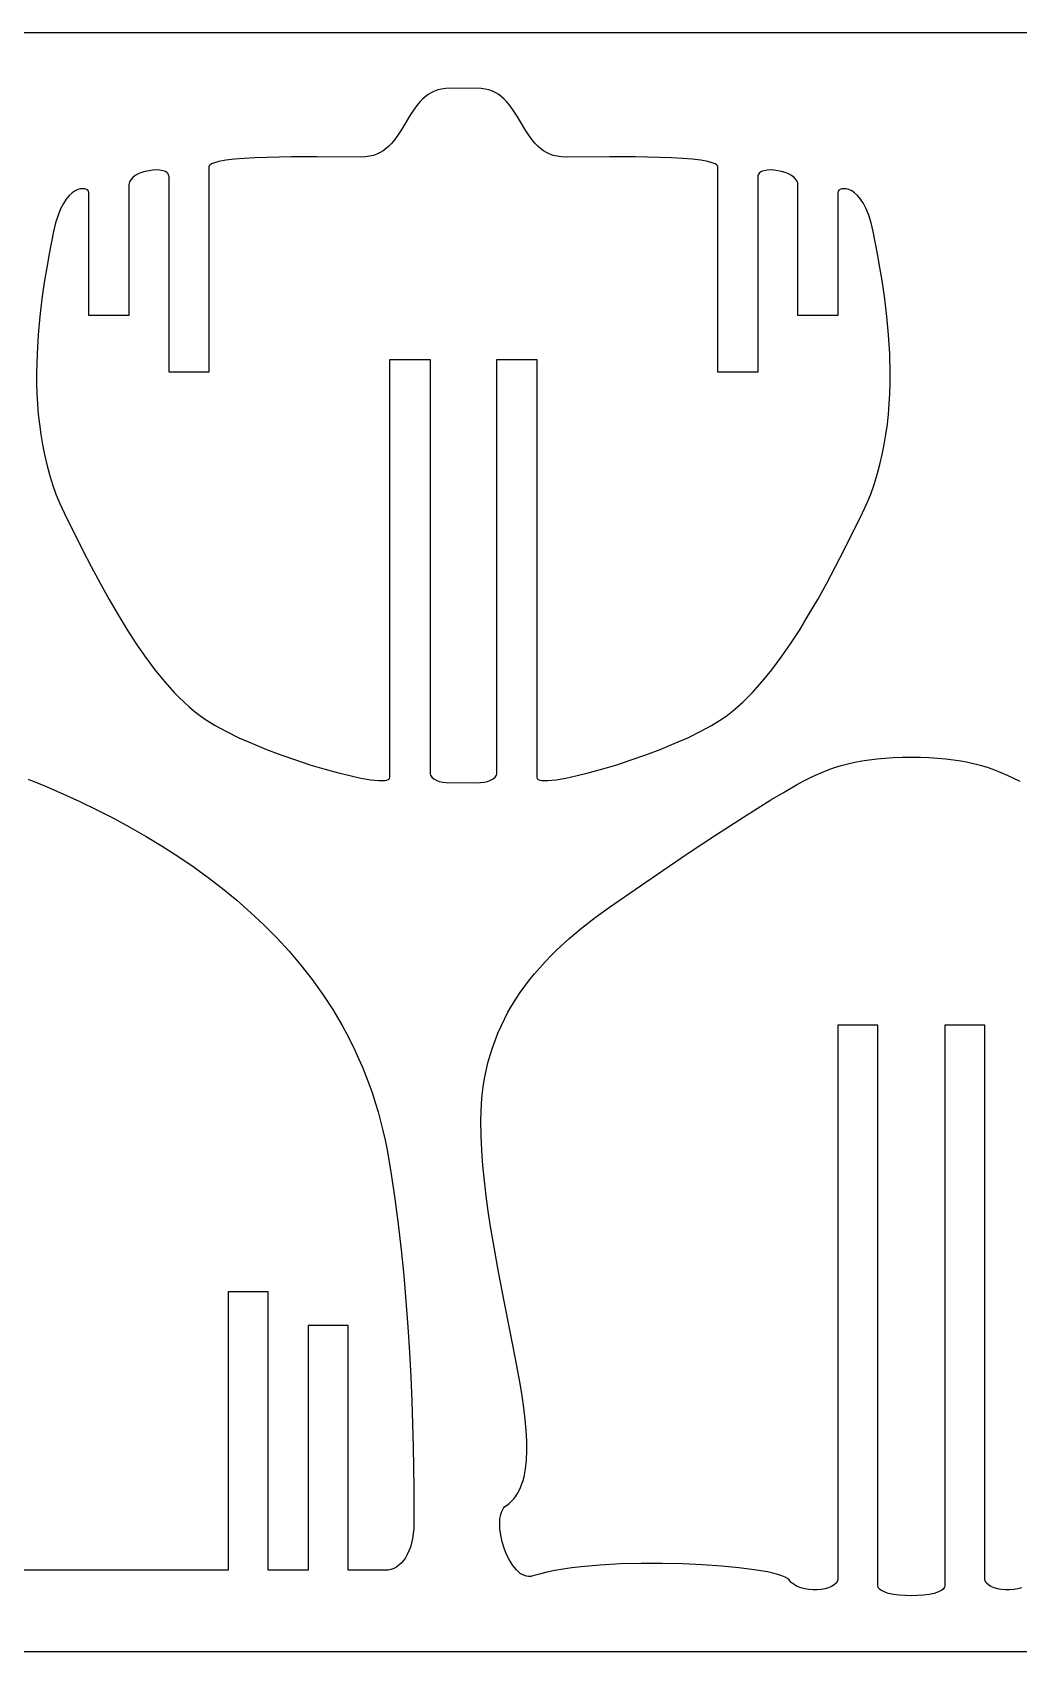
# Model space of a CAD drawing. Extents: x -1907 to 1907, y -3764 to 3764.
# Drawn here: x -154 to 734, y -3764 to -2307 of the extents above; entities that cross this region are included whole.
import ezdxf

# ---------------------------------------------------------------- set-up
doc = ezdxf.new("R2010")
doc.units = 0
doc.header["$MEASUREMENT"] = 0
doc.layers.get('0').update_dxf_attribs({"linetype": 'CONTINUOUS'})

msp = doc.modelspace()

# ---------------------------------------------------------------- linework, layer by layer
for p, q in [((-1907, -2306.6), (1907, -2306.6)), ((205.3, -2361), (202.5, -2362.6)), ((208.2, -2359.6), (205.3, -2361)), ((211.3, -2358.4), (208.2, -2359.6)), ((214.7, -2357.6), (211.3, -2358.4)), ((218.4, -2357.1), (214.7, -2357.6)), ((246.3, -2356.9), (218.4, -2357.1)), ((250.3, -2357.1), (246.3, -2356.9)), ((253.9, -2357.6), (250.3, -2357.1)), ((257.3, -2358.4), (253.9, -2357.6)), ((260.4, -2359.6), (257.3, -2358.4)), ((263.4, -2361), (260.4, -2359.6)), ((266.1, -2362.6), (263.4, -2361)), ((193.3, -2371.3), (189.4, -2376.5)), ((195.4, -2368.9), (193.3, -2371.3)), ((197.6, -2366.6), (195.4, -2368.9)), ((200, -2364.5), (197.6, -2366.6)), ((202.5, -2362.6), (200, -2364.5)), ((268.6, -2364.5), (266.1, -2362.6)), ((271, -2366.6), (268.6, -2364.5)), ((273.2, -2368.9), (271, -2366.6)), ((275.3, -2371.3), (273.2, -2368.9)), ((279.2, -2376.5), (275.3, -2371.3)), ((185.9, -2382.1), (179, -2393.7)), ((189.4, -2376.5), (185.9, -2382.1)), ((282.8, -2382.1), (279.2, -2376.5)), ((289.6, -2393.7), (282.8, -2382.1)), ((171.5, -2404.5), (169.4, -2406.9)), ((175.4, -2399.3), (171.5, -2404.5)), ((179, -2393.7), (175.4, -2399.3)), ((293.2, -2399.3), (289.6, -2393.7)), ((297.1, -2404.5), (293.2, -2399.3)), ((299.2, -2406.9), (297.1, -2404.5)), ((57.4, -2419.3), (46.9, -2419.7)), ((79.7, -2418.8), (57.4, -2419.3)), ((102.4, -2418.8), (79.7, -2418.8)), ((142.3, -2418.9), (102.4, -2418.8)), ((146.3, -2418.7), (142.3, -2418.9)), ((149.9, -2418.2), (146.3, -2418.7)), ((153.3, -2417.4), (149.9, -2418.2)), ((156.5, -2416.2), (153.3, -2417.4)), ((159.5, -2414.8), (156.5, -2416.2)), ((162.2, -2413.2), (159.5, -2414.8)), ((164.8, -2411.3), (162.2, -2413.2)), ((167.2, -2409.2), (164.8, -2411.3)), ((169.4, -2406.9), (167.2, -2409.2)), ((301.5, -2409.2), (299.2, -2406.9)), ((303.9, -2411.3), (301.5, -2409.2)), ((306.4, -2413.2), (303.9, -2411.3)), ((309.2, -2414.8), (306.4, -2413.2)), ((312.1, -2416.2), (309.2, -2414.8)), ((315.3, -2417.4), (312.1, -2416.2)), ((318.7, -2418.2), (315.3, -2417.4)), ((322.4, -2418.7), (318.7, -2418.2)), ((326.3, -2418.9), (322.4, -2418.7)), ((366.2, -2418.8), (326.3, -2418.9)), ((388.9, -2418.8), (366.2, -2418.8)), ((411.2, -2419.3), (388.9, -2418.8)), ((421.7, -2419.7), (411.2, -2419.3)), ((-58.4, -2434.1), (-61.1, -2435.6)), ((-55.4, -2432.9), (-58.4, -2434.1)), ((-52.1, -2431.9), (-55.4, -2432.9)), ((-48.7, -2431.2), (-52.1, -2431.9)), ((-45.4, -2430.7), (-48.7, -2431.2)), ((-42.1, -2430.5), (-45.4, -2430.7)), ((-39.1, -2430.7), (-42.1, -2430.5)), ((-36.4, -2431.2), (-39.1, -2430.7)), ((-34, -2432), (-36.4, -2431.2)), ((-32.3, -2433.2), (-34, -2432)), ((-31.6, -2434), (-32.3, -2433.2)), ((-31.1, -2434.8), (-31.6, -2434)), ((5.6, -2426.8), (5.3, -2427.8)), ((5.3, -2427.8), (5.3, -2612.4)), ((6.4, -2425.9), (5.6, -2426.8)), ((7.7, -2425.1), (6.4, -2425.9)), ((9.4, -2424.3), (7.7, -2425.1)), ((14.2, -2422.9), (9.4, -2424.3)), ((20.6, -2421.8), (14.2, -2422.9)), ((28.3, -2420.9), (20.6, -2421.8)), ((37.1, -2420.2), (28.3, -2420.9)), ((46.9, -2419.7), (37.1, -2420.2)), ((431.5, -2420.2), (421.7, -2419.7)), ((440.3, -2420.9), (431.5, -2420.2)), ((448, -2421.8), (440.3, -2420.9)), ((454.4, -2422.9), (448, -2421.8)), ((459.2, -2424.3), (454.4, -2422.9)), ((460.9, -2425.1), (459.2, -2424.3)), ((462.2, -2425.9), (460.9, -2425.1)), ((463, -2426.8), (462.2, -2425.9)), ((463.3, -2427.8), (463, -2426.8)), ((463.3, -2612.4), (463.3, -2427.8)), ((500.2, -2434), (499.7, -2434.8)), ((500.9, -2433.2), (500.2, -2434)), ((502.7, -2432), (500.9, -2433.2)), ((505, -2431.2), (502.7, -2432)), ((507.7, -2430.7), (505, -2431.2)), ((510.8, -2430.5), (507.7, -2430.7)), ((514, -2430.7), (510.8, -2430.5)), ((517.4, -2431.2), (514, -2430.7)), ((520.7, -2431.9), (517.4, -2431.2)), ((524, -2432.9), (520.7, -2431.9)), ((527, -2434.1), (524, -2432.9)), ((529.8, -2435.6), (527, -2434.1)), ((-112.8, -2448.2), (-115.3, -2449.3)), ((-110.5, -2447.6), (-112.8, -2448.2)), ((-108.4, -2447.4), (-110.5, -2447.6)), ((-106.5, -2447.6), (-108.4, -2447.4)), ((-105, -2448.1), (-106.5, -2447.6)), ((-103.8, -2448.8), (-105, -2448.1)), ((-66.7, -2442.5), (-66.8, -2443.6)), ((-66.8, -2443.6), (-66.8, -2561.6)), ((-66.4, -2441.3), (-66.7, -2442.5)), ((-65.2, -2439.3), (-66.4, -2441.3)), ((-63.4, -2437.3), (-65.2, -2439.3)), ((-61.1, -2435.6), (-63.4, -2437.3)), ((-30.8, -2435.8), (-31.1, -2434.8)), ((-30.7, -2436.8), (-30.8, -2435.8)), ((-30.7, -2612.4), (-30.7, -2436.8)), ((499.4, -2435.8), (499.3, -2436.8)), ((499.3, -2436.8), (499.3, -2612.4)), ((499.7, -2434.8), (499.4, -2435.8)), ((532.1, -2437.3), (529.8, -2435.6)), ((533.9, -2439.3), (532.1, -2437.3)), ((535, -2441.3), (533.9, -2439.3)), ((535.3, -2442.5), (535, -2441.3)), ((535.4, -2443.6), (535.3, -2442.5)), ((535.4, -2561.6), (535.4, -2443.6)), ((573.6, -2448.1), (572.5, -2448.8)), ((575.2, -2447.6), (573.6, -2448.1)), ((577, -2447.4), (575.2, -2447.6)), ((579.1, -2447.6), (577, -2447.4)), ((581.5, -2448.2), (579.1, -2447.6)), ((584, -2449.3), (581.5, -2448.2)), ((-125.8, -2460.6), (-128.3, -2465.4)), ((-123.2, -2456.7), (-125.8, -2460.6)), ((-120.6, -2453.5), (-123.2, -2456.7)), ((-117.9, -2451.1), (-120.6, -2453.5)), ((-115.3, -2449.3), (-117.9, -2451.1)), ((-103.1, -2449.7), (-103.8, -2448.8)), ((-102.8, -2450.8), (-103.1, -2449.7)), ((-102.8, -2561.6), (-102.8, -2450.8)), ((571.7, -2449.7), (571.5, -2450.8)), ((571.5, -2450.8), (571.5, -2561.6)), ((572.5, -2448.8), (571.7, -2449.7)), ((586.6, -2451.1), (584, -2449.3)), ((589.2, -2453.5), (586.6, -2451.1)), ((591.9, -2456.7), (589.2, -2453.5)), ((594.5, -2460.6), (591.9, -2456.7)), ((597, -2465.4), (594.5, -2460.6)), ((-130.6, -2471.2), (-132.8, -2478)), ((-128.3, -2465.4), (-130.6, -2471.2)), ((599.3, -2471.2), (597, -2465.4)), ((601.4, -2478), (599.3, -2471.2)), ((-134.6, -2485.8), (-138.6, -2506)), ((-132.8, -2478), (-134.6, -2485.8)), ((603.2, -2485.8), (601.4, -2478)), ((607.2, -2506), (603.2, -2485.8)), ((-138.6, -2506), (-140.8, -2518.3)), ((609.4, -2518.3), (607.2, -2506)), ((-140.8, -2518.3), (-143, -2531.9)), ((611.6, -2531.9), (609.4, -2518.3)), ((-143, -2531.9), (-145.1, -2546.6)), ((613.8, -2546.6), (611.6, -2531.9)), ((-145.1, -2546.6), (-147, -2562.4)), ((615.6, -2562.4), (613.8, -2546.6)), ((-147, -2562.4), (-148.5, -2578.9)), ((-66.8, -2561.6), (-102.8, -2561.6)), ((571.5, -2561.6), (535.4, -2561.6)), ((617.1, -2578.9), (615.6, -2562.4)), ((-148.5, -2578.9), (-149.5, -2596.1)), ((618.2, -2596.1), (617.1, -2578.9)), ((-149.5, -2596.1), (-149.9, -2613.8)), ((168.2, -2977.2), (168.2, -2601.2)), ((168.2, -2601.2), (204.3, -2601.2)), ((204.3, -2601.2), (204.3, -2973.1)), ((264.4, -2601.2), (300.4, -2601.2)), ((264.4, -2973.1), (264.4, -2601.2)), ((300.4, -2601.2), (300.4, -2977.2)), ((618.6, -2613.8), (618.2, -2596.1)), ((-149.9, -2613.8), (-149.9, -2622.8)), ((-149.9, -2622.8), (-149.6, -2631.9)), ((5.3, -2612.4), (-30.7, -2612.4)), ((499.3, -2612.4), (463.3, -2612.4)), ((618.2, -2631.9), (618.5, -2622.8)), ((618.5, -2622.8), (618.6, -2613.8)), ((-149.6, -2631.9), (-149.1, -2641)), ((617.7, -2641), (618.2, -2631.9)), ((-149.1, -2641), (-148.4, -2650.2)), ((-148.4, -2650.2), (-147.4, -2659.3)), ((616.1, -2659.3), (617, -2650.2)), ((617, -2650.2), (617.7, -2641)), ((-147.4, -2659.3), (-146.2, -2668.5)), ((614.8, -2668.5), (616.1, -2659.3)), ((-146.2, -2668.5), (-144.7, -2677.6)), ((-144.7, -2677.6), (-142.9, -2686.7)), ((611.5, -2686.7), (613.3, -2677.6)), ((613.3, -2677.6), (614.8, -2668.5)), ((-142.9, -2686.7), (-140.8, -2695.7)), ((-140.8, -2695.7), (-138.4, -2704.7)), ((607, -2704.7), (609.4, -2695.7)), ((609.4, -2695.7), (611.5, -2686.7)), ((-138.4, -2704.7), (-135.6, -2713.5)), ((604.3, -2713.5), (607, -2704.7)), ((-135.6, -2713.5), (-132.5, -2722.2)), ((-132.5, -2722.2), (-129, -2730.8)), ((597.7, -2730.8), (601.1, -2722.2)), ((601.1, -2722.2), (604.3, -2713.5)), ((-129, -2730.8), (-125.2, -2739.2)), ((-125.2, -2739.2), (-109, -2771.7)), ((577.6, -2771.7), (593.8, -2739.2)), ((593.8, -2739.2), (597.7, -2730.8)), ((-109, -2771.7), (-100.9, -2787.3)), ((569.5, -2787.3), (577.6, -2771.7)), ((-100.9, -2787.3), (-92.8, -2802.4)), ((561.5, -2802.4), (569.5, -2787.3)), ((-92.8, -2802.4), (-84.7, -2817)), ((553.4, -2817), (561.5, -2802.4)), ((-84.7, -2817), (-76.6, -2831)), ((545.2, -2831), (553.4, -2817)), ((-76.6, -2831), (-68.4, -2844.4)), ((537.1, -2844.4), (545.2, -2831)), ((-68.4, -2844.4), (-60.2, -2857.1)), ((528.8, -2857.1), (537.1, -2844.4)), ((-60.2, -2857.1), (-51.8, -2869.2)), ((-51.8, -2869.2), (-43.4, -2880.5)), ((512, -2880.5), (520.5, -2869.2)), ((520.5, -2869.2), (528.8, -2857.1)), ((-43.4, -2880.5), (-34.8, -2891)), ((503.4, -2891), (512, -2880.5)), ((-34.8, -2891), (-26, -2900.8)), ((494.7, -2900.8), (503.4, -2891)), ((-26, -2900.8), (-21.6, -2905.3)), ((-21.6, -2905.3), (-17.1, -2909.6)), ((-17.1, -2909.6), (-12.6, -2913.7)), ((-12.6, -2913.7), (-8, -2917.6)), ((476.7, -2917.6), (481.2, -2913.7)), ((481.2, -2913.7), (485.8, -2909.6)), ((485.8, -2909.6), (490.2, -2905.3)), ((490.2, -2905.3), (494.7, -2900.8)), ((-8, -2917.6), (-3.4, -2921.2)), ((-3.4, -2921.2), (1.3, -2924.6)), ((1.3, -2924.6), (6, -2927.7)), ((6, -2927.7), (10.8, -2930.6)), ((457.8, -2930.6), (462.6, -2927.7)), ((462.6, -2927.7), (467.4, -2924.6)), ((467.4, -2924.6), (472, -2921.2)), ((472, -2921.2), (476.7, -2917.6)), ((10.8, -2930.6), (21.1, -2936.1)), ((21.1, -2936.1), (32.3, -2941.6)), ((32.3, -2941.6), (44.4, -2946.9)), ((424.2, -2946.9), (436.3, -2941.6)), ((436.3, -2941.6), (447.6, -2936.1)), ((447.6, -2936.1), (457.8, -2930.6)), ((44.4, -2946.9), (57.1, -2952.1)), ((57.1, -2952.1), (70.1, -2957)), ((70.1, -2957), (83.2, -2961.6)), ((385.4, -2961.6), (398.5, -2957)), ((398.5, -2957), (411.5, -2952.1)), ((411.5, -2952.1), (424.2, -2946.9)), ((83.2, -2961.6), (96.2, -2965.9)), ((96.2, -2965.9), (108.8, -2969.7)), ((108.8, -2969.7), (120.8, -2973)), ((120.8, -2973), (132, -2975.7)), ((204.3, -2973.1), (204.4, -2974.2)), ((264.3, -2974.2), (264.4, -2973.1)), ((336.7, -2975.7), (347.8, -2973)), ((347.8, -2973), (359.8, -2969.7)), ((359.8, -2969.7), (372.4, -2965.9)), ((372.4, -2965.9), (385.4, -2961.6)), ((551.4, -2975.2), (557, -2972.8)), ((557, -2972.8), (562.7, -2970.5)), ((562.7, -2970.5), (568.5, -2968.5)), ((568.5, -2968.5), (574.4, -2966.7)), ((574.4, -2966.7), (580.5, -2965.1)), ((580.5, -2965.1), (586.7, -2963.6)), ((586.7, -2963.6), (593.1, -2962.4)), ((593.1, -2962.4), (599.7, -2961.4)), ((599.7, -2961.4), (606.6, -2960.6)), ((606.6, -2960.6), (613.9, -2960)), ((613.9, -2960), (621.4, -2959.5)), ((621.4, -2959.5), (629.3, -2959.2)), ((629.3, -2959.2), (637.6, -2959.2)), ((637.6, -2959.2), (645.9, -2959.2)), ((645.9, -2959.2), (653.8, -2959.5)), ((653.8, -2959.5), (661.4, -2960)), ((661.4, -2960), (668.6, -2960.6)), ((668.6, -2960.6), (675.5, -2961.4)), ((675.5, -2961.4), (682.2, -2962.4)), ((682.2, -2962.4), (688.6, -2963.6)), ((688.6, -2963.6), (694.8, -2965.1)), ((694.8, -2965.1), (700.8, -2966.7)), ((700.8, -2966.7), (706.7, -2968.5)), ((706.7, -2968.5), (712.5, -2970.5)), ((712.5, -2970.5), (718.2, -2972.8)), ((718.2, -2972.8), (723.9, -2975.2)), ((-157.5, -2978.9), (-141.9, -2985.3)), ((-141.9, -2985.3), (-126.4, -2992)), ((132, -2975.7), (142.1, -2977.9)), ((142.1, -2977.9), (150.9, -2979.4)), ((150.9, -2979.4), (158.1, -2980.1)), ((158.1, -2980.1), (161.1, -2980.2)), ((161.1, -2980.2), (163.6, -2980)), ((163.6, -2980), (165.5, -2979.7)), ((165.5, -2979.7), (167, -2979.1)), ((167, -2979.1), (167.9, -2978.3)), ((167.9, -2978.3), (168.2, -2977.2)), ((204.4, -2974.2), (204.7, -2975.3)), ((204.7, -2975.3), (205.2, -2976.2)), ((205.2, -2976.2), (205.8, -2977.1)), ((205.8, -2977.1), (207.6, -2978.6)), ((207.6, -2978.6), (209.9, -2979.9)), ((209.9, -2979.9), (212.6, -2980.9)), ((212.6, -2980.9), (215.7, -2981.6)), ((215.7, -2981.6), (218.9, -2982)), ((218.9, -2982), (246.3, -2982.2)), ((246.3, -2982.2), (249.7, -2982)), ((249.7, -2982), (253, -2981.6)), ((253, -2981.6), (256, -2980.9)), ((256, -2980.9), (258.7, -2979.9)), ((258.7, -2979.9), (261, -2978.6)), ((261, -2978.6), (262.8, -2977.1)), ((262.8, -2977.1), (263.5, -2976.2)), ((263.5, -2976.2), (264, -2975.3)), ((264, -2975.3), (264.3, -2974.2)), ((300.4, -2977.2), (300.7, -2978.3)), ((300.7, -2978.3), (301.6, -2979.1)), ((301.6, -2979.1), (303.1, -2979.7)), ((303.1, -2979.7), (305.1, -2980)), ((305.1, -2980), (307.6, -2980.2)), ((307.6, -2980.2), (310.5, -2980.1)), ((310.5, -2980.1), (317.8, -2979.4)), ((317.8, -2979.4), (326.6, -2977.9)), ((326.6, -2977.9), (336.7, -2975.7)), ((523, -2990.5), (534.3, -2984)), ((534.3, -2984), (540.1, -2980.8)), ((540.1, -2980.8), (545.7, -2977.9)), ((545.7, -2977.9), (551.4, -2975.2)), ((723.9, -2975.2), (729.5, -2977.9)), ((729.5, -2977.9), (735.2, -2980.8)), ((-126.4, -2992), (-111, -2999)), ((-111, -2999), (-95.8, -3006.4)), ((486.4, -3013), (511.1, -2997.6)), ((511.1, -2997.6), (523, -2990.5)), ((-95.8, -3006.4), (-80.8, -3014)), ((-80.8, -3014), (-65.9, -3022)), ((461.3, -3029.2), (486.4, -3013)), ((-65.9, -3022), (-51.3, -3030.4)), ((-51.3, -3030.4), (-36.9, -3039.1)), ((436.8, -3045.5), (461.3, -3029.2)), ((-36.9, -3039.1), (-22.8, -3048.1)), ((413.9, -3061), (436.8, -3045.5)), ((-22.8, -3048.1), (-9, -3057.5)), ((-9, -3057.5), (4.5, -3067.3)), ((393.8, -3074.8), (413.9, -3061)), ((4.5, -3067.3), (17.6, -3077.4)), ((365.9, -3094.2), (393.8, -3074.8)), ((17.6, -3077.4), (30.4, -3087.9)), ((30.4, -3087.9), (42.8, -3098.8)), ((42.8, -3098.8), (54.8, -3110.1)), ((340.8, -3113), (353.1, -3103.4)), ((353.1, -3103.4), (365.9, -3094.2)), ((54.8, -3110.1), (66.3, -3121.7)), ((329.2, -3122.7), (340.8, -3113)), ((66.3, -3121.7), (77.4, -3133.8)), ((77.4, -3133.8), (88, -3146.3)), ((313, -3138), (318.2, -3132.8)), ((318.2, -3132.8), (329.2, -3122.7)), ((88, -3146.3), (98.1, -3159.2)), ((303.1, -3148.6), (308, -3143.3)), ((308, -3143.3), (313, -3138)), ((98.1, -3159.2), (107.7, -3172.6)), ((289.7, -3165.2), (294, -3159.6)), ((294, -3159.6), (298.4, -3154.1)), ((298.4, -3154.1), (303.1, -3148.6)), ((107.7, -3172.6), (116.7, -3186.3)), ((278, -3182.7), (281.7, -3176.8)), ((281.7, -3176.8), (285.6, -3170.9)), ((285.6, -3170.9), (289.7, -3165.2)), ((116.7, -3186.3), (120.9, -3193.4)), ((271.3, -3194.9), (274.5, -3188.7)), ((274.5, -3188.7), (278, -3182.7)), ((120.9, -3193.4), (125.1, -3200.5)), ((125.1, -3200.5), (129, -3207.8)), ((265.4, -3207.5), (268.2, -3201.2)), ((268.2, -3201.2), (271.3, -3194.9)), ((607.6, -3200.3), (571.5, -3200.3)), ((571.5, -3200.3), (571.5, -3698.2)), ((607.6, -3705.1), (607.6, -3200.3)), ((667.7, -3200.3), (667.7, -3705.1)), ((703.7, -3200.3), (667.7, -3200.3)), ((703.7, -3698.2), (703.7, -3200.3)), ((129, -3207.8), (132.9, -3215.2)), ((132.9, -3215.2), (136.5, -3222.7)), ((258.3, -3227.4), (260.4, -3220.7)), ((260.4, -3220.7), (262.8, -3214.1)), ((262.8, -3214.1), (265.4, -3207.5)), ((136.5, -3222.7), (140, -3230.3)), ((140, -3230.3), (143.4, -3238)), ((254.8, -3241.3), (256.4, -3234.3)), ((256.4, -3234.3), (258.3, -3227.4)), ((143.4, -3238), (146.6, -3245.8)), ((146.6, -3245.8), (149.6, -3253.7)), ((252.2, -3255.7), (253.3, -3248.4)), ((253.3, -3248.4), (254.8, -3241.3)), ((149.6, -3253.7), (152.4, -3261.8)), ((152.4, -3261.8), (155, -3270)), ((250.6, -3270.7), (251.3, -3263.1)), ((251.3, -3263.1), (252.2, -3255.7)), ((155, -3270), (157.5, -3278.3)), ((157.5, -3278.3), (159.8, -3286.7)), ((250.1, -3286.2), (250.2, -3278.4)), ((250.2, -3278.4), (250.6, -3270.7)), ((159.8, -3286.7), (161.9, -3295.2)), ((250.3, -3299.6), (250.1, -3286.2)), ((161.9, -3295.2), (163.8, -3303.9)), ((163.8, -3303.9), (165.6, -3312.7)), ((250.9, -3313.1), (250.3, -3299.6)), ((165.6, -3312.7), (169.3, -3334.4)), ((251.9, -3326.7), (250.9, -3313.1)), ((169.3, -3334.4), (172.7, -3356.7)), ((253.2, -3340.4), (251.9, -3326.7)), ((254.8, -3354.1), (253.2, -3340.4)), ((172.7, -3356.7), (175.7, -3379.5)), ((256.7, -3367.8), (254.8, -3354.1)), ((175.7, -3379.5), (178.3, -3402.5)), ((258.7, -3381.5), (256.7, -3367.8)), ((261, -3395.2), (258.7, -3381.5)), ((265.9, -3422.3), (261, -3395.2)), ((178.3, -3402.5), (180.6, -3425.7)), ((271.1, -3448.8), (265.9, -3422.3)), ((180.6, -3425.7), (182.6, -3448.9)), ((22.5, -3440.5), (22.5, -3691)), ((58.6, -3440.5), (22.5, -3440.5)), ((58.6, -3691), (58.6, -3440.5)), ((182.6, -3448.9), (184.3, -3472)), ((276.3, -3474.6), (271.1, -3448.8)), ((94.6, -3470.6), (94.6, -3691)), ((130.7, -3470.6), (94.6, -3470.6)), ((130.7, -3691), (130.7, -3470.6)), ((184.3, -3472), (185.7, -3494.7)), ((281.1, -3499.3), (276.3, -3474.6)), ((185.7, -3494.7), (186.9, -3517)), ((285.4, -3522.8), (281.1, -3499.3)), ((186.9, -3517), (187.9, -3538.7)), ((287.2, -3534), (285.4, -3522.8)), ((187.9, -3538.7), (189.1, -3579.8)), ((288.7, -3544.8), (287.2, -3534)), ((290, -3555.2), (288.7, -3544.8)), ((290.9, -3565.1), (290, -3555.2)), ((291.4, -3574.6), (290.9, -3565.1)), ((189.1, -3579.8), (189.7, -3616.9)), ((291.2, -3591.8), (291.5, -3583.5)), ((291.5, -3583.5), (291.4, -3574.6)), ((289, -3606.8), (290.4, -3599.6)), ((290.4, -3599.6), (291.2, -3591.8)), ((285.9, -3616.4), (287.1, -3613.3)), ((287.1, -3613.3), (288.1, -3610.1)), ((288.1, -3610.1), (289, -3606.8)), ((189.7, -3616.9), (189.8, -3648.6)), ((275.5, -3630.8), (277.7, -3628.9)), ((277.7, -3628.9), (279.7, -3626.7)), ((279.7, -3626.7), (281.5, -3624.4)), ((281.5, -3624.4), (283.1, -3621.9)), ((283.1, -3621.9), (284.6, -3619.2)), ((284.6, -3619.2), (285.9, -3616.4)), ((267.1, -3645.6), (267.5, -3643.2)), ((267.5, -3643.2), (267.9, -3640.9)), ((267.9, -3640.9), (268.6, -3638.8)), ((268.6, -3638.8), (269.4, -3636.9)), ((269.4, -3636.9), (270.5, -3635.2)), ((270.5, -3635.2), (271.7, -3633.7)), ((271.7, -3633.7), (273.2, -3632.6)), ((273.2, -3632.6), (275.5, -3630.8)), ((189.2, -3658), (188.6, -3662.3)), ((189.7, -3653.4), (189.2, -3658)), ((189.8, -3648.6), (189.7, -3653.4)), ((267, -3648.2), (267.1, -3645.6)), ((267.2, -3653.6), (267, -3648.2)), ((268, -3659.4), (267.2, -3653.6)), ((186.6, -3670.1), (185.3, -3673.6)), ((187.7, -3666.3), (186.6, -3670.1)), ((188.6, -3662.3), (187.7, -3666.3)), ((269.3, -3665.3), (268, -3659.4)), ((271.1, -3671.1), (269.3, -3665.3)), ((273.3, -3676.7), (271.1, -3671.1)), ((176.2, -3686.5), (174, -3688.1)), ((178.3, -3684.5), (176.2, -3686.5)), ((180.3, -3682.3), (178.3, -3684.5)), ((182.2, -3679.7), (180.3, -3682.3)), ((183.8, -3676.8), (182.2, -3679.7)), ((185.3, -3673.6), (183.8, -3676.8)), ((275.9, -3682), (273.3, -3676.7)), ((278.9, -3686.7), (275.9, -3682)), ((282.1, -3690.7), (278.9, -3686.7)), ((357.6, -3686.3), (340.3, -3687.8)), ((375.8, -3685.3), (357.6, -3686.3)), ((394.4, -3684.8), (375.8, -3685.3)), ((413.2, -3684.8), (394.4, -3684.8)), ((431.7, -3685.2), (413.2, -3684.8)), ((449.6, -3686), (431.7, -3685.2)), ((466.6, -3687.2), (449.6, -3686)), ((482.2, -3688.7), (466.6, -3687.2)), ((22.5, -3691), (-626.6, -3691)), ((94.6, -3691), (58.6, -3691)), ((163.9, -3691), (130.7, -3691)), ((166.5, -3690.8), (163.9, -3691)), ((169.1, -3690.3), (166.5, -3690.8)), ((171.6, -3689.3), (169.1, -3690.3)), ((174, -3688.1), (171.6, -3689.3)), ((283.9, -3692.3), (282.1, -3690.7)), ((285.6, -3693.8), (283.9, -3692.3)), ((287.4, -3694.9), (285.6, -3693.8)), ((289.3, -3695.8), (287.4, -3694.9)), ((291.2, -3696.4), (289.3, -3695.8)), ((293.1, -3696.7), (291.2, -3696.4)), ((295, -3696.6), (293.1, -3696.7)), ((297, -3696.1), (295, -3696.6)), ((303, -3694.4), (297, -3696.1)), ((309.6, -3692.7), (303, -3694.4)), ((316.7, -3691.3), (309.6, -3692.7)), ((324.2, -3690), (316.7, -3691.3)), ((332, -3688.8), (324.2, -3690)), ((340.3, -3687.8), (332, -3688.8)), ((496.1, -3690.5), (482.2, -3688.7)), ((508, -3692.5), (496.1, -3690.5)), ((513, -3693.6), (508, -3692.5)), ((517.4, -3694.7), (513, -3693.6)), ((521.1, -3695.9), (517.4, -3694.7)), ((524, -3697.1), (521.1, -3695.9)), ((526.2, -3698.3), (524, -3697.1)), ((527.5, -3699.6), (526.2, -3698.3)), ((529.5, -3701.9), (527.5, -3699.6)), ((532, -3703.8), (529.5, -3701.9)), ((570.6, -3701.5), (570, -3702.5)), ((571.1, -3700.5), (570.6, -3701.5)), ((571.4, -3699.4), (571.1, -3700.5)), ((571.5, -3698.2), (571.4, -3699.4)), ((703.8, -3699.4), (703.7, -3698.2)), ((704.1, -3700.5), (703.8, -3699.4)), ((704.6, -3701.5), (704.1, -3700.5)), ((705.2, -3702.5), (704.6, -3701.5)), ((534.9, -3705.5), (532, -3703.8)), ((538.2, -3706.7), (534.9, -3705.5)), ((541.7, -3707.7), (538.2, -3706.7)), ((545.4, -3708.3), (541.7, -3707.7)), ((549.2, -3708.6), (545.4, -3708.3)), ((552.9, -3708.7), (549.2, -3708.6)), ((556.6, -3708.4), (552.9, -3708.7)), ((560, -3707.8), (556.6, -3708.4)), ((563.1, -3706.9), (560, -3707.8)), ((565.9, -3705.7), (563.1, -3706.9)), ((568.2, -3704.2), (565.9, -3705.7)), ((570, -3702.5), (568.2, -3704.2)), ((607.7, -3706.2), (607.6, -3705.1)), ((608.2, -3707.2), (607.7, -3706.2)), ((609.1, -3708.1), (608.2, -3707.2)), ((610.2, -3709), (609.1, -3708.1)), ((613.1, -3710.5), (610.2, -3709)), ((617, -3711.8), (613.1, -3710.5)), ((621.5, -3712.7), (617, -3711.8)), ((626.6, -3713.4), (621.5, -3712.7)), ((632, -3713.8), (626.6, -3713.4)), ((637.6, -3714), (632, -3713.8)), ((643.2, -3713.8), (637.6, -3714)), ((648.7, -3713.4), (643.2, -3713.8)), ((653.7, -3712.7), (648.7, -3713.4)), ((658.3, -3711.8), (653.7, -3712.7)), ((662.1, -3710.5), (658.3, -3711.8)), ((665.1, -3709), (662.1, -3710.5)), ((666.2, -3708.1), (665.1, -3709)), ((667, -3707.2), (666.2, -3708.1)), ((667.5, -3706.2), (667, -3707.2)), ((667.7, -3705.1), (667.5, -3706.2)), ((707, -3704.2), (705.2, -3702.5)), ((709.3, -3705.7), (707, -3704.2)), ((712.1, -3706.9), (709.3, -3705.7)), ((715.3, -3707.8), (712.1, -3706.9)), ((718.7, -3708.4), (715.3, -3707.8)), ((722.3, -3708.7), (718.7, -3708.4)), ((726.1, -3708.6), (722.3, -3708.7)), ((729.8, -3708.3), (726.1, -3708.6)), ((733.5, -3707.7), (729.8, -3708.3)), ((737, -3706.7), (733.5, -3707.7)), ((1907, -3764.3), (-1907, -3764.3))]:
    msp.add_line(p, q)

doc.saveas('drawing.dxf')
